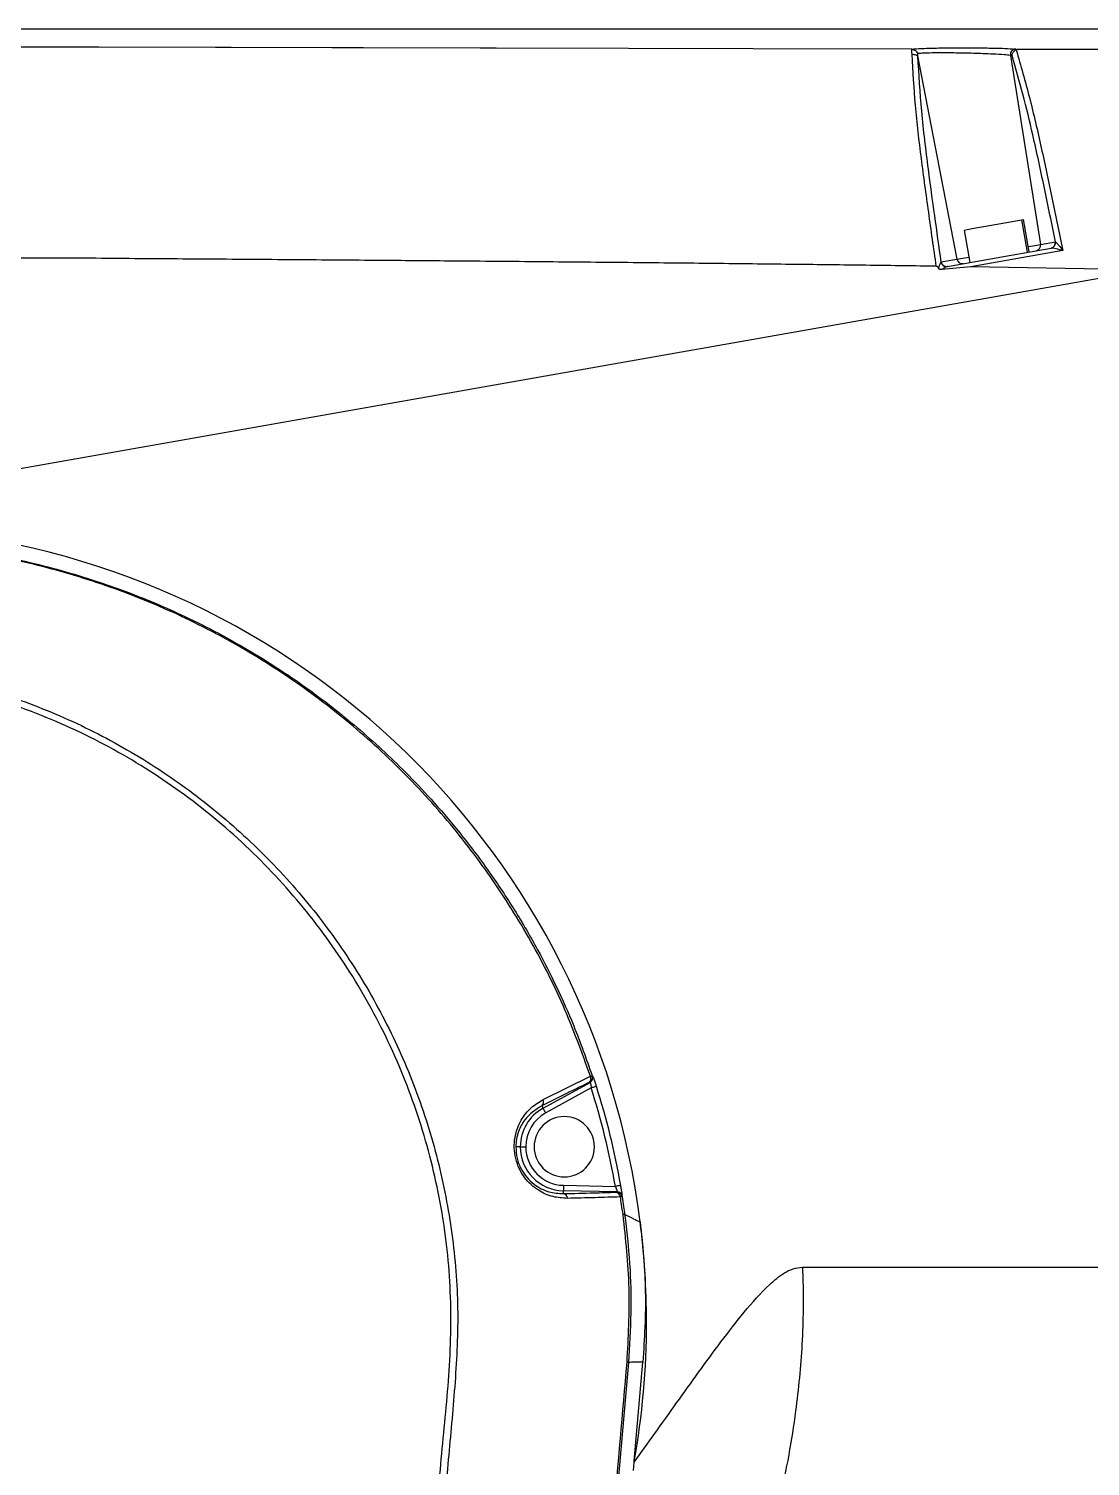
# Model space of a CAD drawing. Header units: millimetres. Extents: x 126 to 938, y 244 to 707.
# Drawn here: x 771.69 to 776.53, y 334.43 to 340.99 of the extents above; entities that cross this region are included whole.
import ezdxf

# ---------------------------------------------------------------- set-up
doc = ezdxf.new("R2010")
doc.units = ezdxf.units.MM

msp = doc.modelspace()

# ---------------------------------------------------------------- linework, layer by layer
at = {"color": 7, "linetype": 'Continuous', "lineweight": 25}
for p, q in [((771.4803, 340.9901), (780.3803, 340.9901)), ((772.007, 340.9057), (771.4794, 340.9069)), ((774.4234, 340.8999), (772.007, 340.9057)), ((775.7417, 340.866), (775.9213, 339.9387)), ((776.1655, 340.8683), (776.3027, 340.0059)), ((776.1727, 340.8674), (776.1655, 340.8683)), ((776.1894, 340.8971), (776.2007, 340.8957)), ((775.9548, 340.072), (775.9809, 339.9243)), ((776.2175, 340.1183), (776.2256, 340.1197)), ((776.2435, 339.9706), (776.2175, 340.1183)), ((776.2517, 339.972), (776.2256, 340.1197)), ((776.3027, 340.0059), (776.3704, 340.0179)), ((776.4049, 339.978), (775.9851, 339.9043)), ((776.3517, 339.9896), (776.3509, 339.9895)), ((776.795, 339.8901), (768.7105, 338.4646)), ((775.8497, 339.9261), (775.9213, 339.9387)), ((775.9851, 339.9043), (775.8521, 339.8915)), ((776.795, 339.8901), (775.9851, 339.9043)), ((774.0336, 336.1052), (774.25, 336.2114)), ((774.0335, 336.0661), (774.2476, 336.1839)), ((774.2529, 336.1583), (774.0455, 336.0442)), ((774.0272, 336.0774), (774.0335, 336.0661)), ((773.9295, 335.8901), (773.9091, 335.8901)), ((773.9295, 335.8901), (773.9545, 335.8901)), ((774.1259, 335.6764), (774.1262, 335.6893)), ((774.3706, 335.6843), (774.1262, 335.6893)), ((774.1267, 335.7143), (774.3634, 335.7094)), ((775.2166, 335.3401), (780.2111, 335.3401)), ((774.4494, 334.4553), (774.489, 334.9079)), ((774.4458, 334.4134), (774.4507, 334.4683))]:
    msp.add_line(p, q, dxfattribs=at)
at = {"color": 7, "linetype": 'Continuous', "lineweight": 25, "flags": 128}
for points in [[(774.4234, 340.8999), (773.0702, 340.9031), (772.007, 340.9057)], [(775.714, 340.8968), (774.9913, 340.8986), (774.4234, 340.8999)], [(775.9548, 340.072), (775.9549, 340.072), (775.9675, 340.0742), (775.9987, 340.0797), (776.0439, 340.0877), (776.0961, 340.0969), (776.1475, 340.1059), (776.1901, 340.1135), (776.2175, 340.1183)], [(776.2474, 339.9962), (776.2761, 340.0013), (776.3027, 340.0059)], [(775.8777, 339.9061), (776.1427, 339.9528), (776.3509, 339.9895)], [(775.9213, 339.9387), (775.9479, 339.9434), (775.9766, 339.9484)], [(774.2767, 336.1659), (774.2761, 336.1657), (774.2746, 336.1652), (774.2724, 336.1645), (774.2694, 336.1635), (774.2658, 336.1624), (774.2618, 336.1611), (774.2574, 336.1598), (774.2529, 336.1583)], [(774.0455, 336.0442), (774.0432, 336.0484), (774.041, 336.0524), (774.0389, 336.0561), (774.0371, 336.0594), (774.0356, 336.0621), (774.0345, 336.0642), (774.0338, 336.0655), (774.0335, 336.0661)], [(774.1267, 335.7143), (774.1266, 335.7095), (774.1265, 335.7049), (774.1264, 335.7007), (774.1264, 335.6969), (774.1263, 335.6938), (774.1263, 335.6915), (774.1262, 335.6899), (774.1262, 335.6893)], [(774.388, 335.7138), (774.3873, 335.7137), (774.3858, 335.7134), (774.3835, 335.713), (774.3804, 335.7125), (774.3768, 335.7118), (774.3726, 335.7111), (774.3681, 335.7103), (774.3634, 335.7094)], [(774.4229, 334.9064), (774.2863, 333.3459), (774.179, 332.1198)]]:
    msp.add_lwpolyline(points, dxfattribs=at)
at = {"color": 7, "linetype": 'Continuous', "lineweight": 25}
for centre, radius, start, end in [((776.1902, 340.8722), 0.025, 91.86186, 188.76813), ((776.2785, 340.0017), 0.0246, 280.9836, 10.00268), ((776.3462, 340.0136), 0.0246, 280.98765, 9.99862), ((776.3465, 340.0141), 0.025, 281.90804, 8.85812), ((775.8731, 339.9308), 0.0253, 191.89893, 277.22024), ((775.8739, 339.9303), 0.0246, 189.99895, 279.01214), ((775.9455, 339.943), 0.0246, 189.99338, 279.01368), ((770.8803, 335.0901), 3.6252, 7.2439, 84.25952), ((774.2291, 336.2019), 0.023, 304.68218, 24.495), ((774.2338, 336.2064), 0.025, 298.89744, 18.35051), ((774.2355, 336.2058), 0.025, 298.91309, 18.32513), ((770.8808, 335.0902), 3.5372, 10.0821, 17.57513), ((770.8803, 335.0901), 3.5627, 10.08275, 17.57464), ((774.0137, 336.0951), 0.0223, 307.35198, 26.75259), ((774.1303, 335.8901), 0.2008, 118.82809, 180.00048), ((774.1303, 335.8901), 0.1759, 118.8287, 179.99978), ((774.1303, 335.8901), 0.1375, 360, 180), ((774.1303, 335.8901), 0.2008, 180.00004, 268.82867), ((774.1303, 335.8901), 0.1759, 180.00033, 268.82827), ((774.1303, 335.8901), 0.1375, 180, 0), ((774.3629, 335.6597), 0.0232, 3.54556, 83.38271), ((774.3688, 335.6581), 0.025, 9.31421, 88.75399), ((774.37, 335.6593), 0.025, 9.32267, 88.7587), ((774.1221, 335.6545), 0.0223, 0.78337, 80.10115), ((774.8691, 332.1997), 3.4139, 97.80249, 97.92695), ((770.8808, 335.0902), 3.6247, 359.99934, 7.24405), ((770.8804, 335.0901), 3.6251, 349.91448, 0.00013), ((774.3963, 334.6741), 0.2339, 83.47658, 85.05476)]:
    msp.add_arc(centre, radius, start, end, dxfattribs=at)
for points, knots in [([(775.714, 340.8968), (775.7215, 340.8976), (775.7445, 340.8999), (775.7919, 340.9013), (775.8622, 340.903), (775.9479, 340.9035), (776.0343, 340.9031), (776.1065, 340.9015), (776.1562, 340.9), (776.181, 340.8978), (776.1894, 340.8971)], [0, 0, 0, 0, 0.047919, 0.145483, 0.298664, 0.49156, 0.686103, 0.843546, 0.946593, 1, 1, 1, 1]), ([(775.716, 340.8968), (775.7156, 340.8968), (775.7149, 340.8968), (775.7143, 340.8968), (775.714, 340.8968)], [0, 0, 0, 0, 0.558957, 1, 1, 1, 1]), ([(775.7165, 340.8735), (775.7164, 340.8779), (775.7161, 340.8856), (775.716, 340.8934), (775.716, 340.8968)], [0, 0, 0, 0, 0.560799, 1, 1, 1, 1]), ([(775.716, 340.8968), (775.7189, 340.8962), (775.7246, 340.8952), (775.7319, 340.8905), (775.7377, 340.8844), (775.74, 340.8794), (775.7411, 340.8769)], [0, 0, 0, 0, 0.259588, 0.515892, 0.756777, 1, 1, 1, 1]), ([(775.7165, 340.8735), (775.7195, 340.8736), (775.7253, 340.8736), (775.7327, 340.8719), (775.7384, 340.8695), (775.7407, 340.8671), (775.7417, 340.866)], [0, 0, 0, 0, 0.325658, 0.638695, 0.843166, 1, 1, 1, 1]), ([(775.8273, 339.9066), (775.8156, 339.9886), (775.7923, 340.1525), (775.759, 340.3973), (775.7304, 340.6374), (775.7211, 340.7962), (775.7165, 340.8735)], [0, 0, 0, 0, 0.255332, 0.510136, 0.761273, 1, 1, 1, 1]), ([(776.1655, 340.8683), (776.1563, 340.8694), (776.1302, 340.8724), (776.0883, 340.8743), (776.0274, 340.8771), (775.9585, 340.8788), (775.8858, 340.8799), (775.8244, 340.8798), (775.778, 340.8794), (775.7511, 340.8776), (775.7411, 340.8769)], [0, 0, 0, 0, 0.065364, 0.185861, 0.295719, 0.496466, 0.671963, 0.809728, 0.929637, 1, 1, 1, 1]), ([(775.7411, 340.8769), (775.7412, 340.8749), (775.7414, 340.8713), (775.7416, 340.8676), (775.7417, 340.866)], [0, 0, 0, 0, 0.559698, 1, 1, 1, 1]), ([(775.7417, 340.866), (775.7467, 340.782), (775.757, 340.6093), (775.796, 340.2959), (775.8284, 340.0667), (775.8483, 339.9256)], [0, 0, 0, 0, 0.266528, 0.548275, 1, 1, 1, 1]), ([(776.1727, 340.8674), (776.1731, 340.8706), (776.1737, 340.8761), (776.1779, 340.8837), (776.1836, 340.8901), (776.189, 340.8928), (776.1916, 340.8941)], [0, 0, 0, 0, 0.271473, 0.477152, 0.750988, 1, 1, 1, 1]), ([(776.3712, 340.0179), (776.3544, 340.0997), (776.321, 340.2627), (776.2727, 340.4875), (776.2245, 340.6893), (776.1897, 340.8089), (776.1727, 340.8674)], [0, 0, 0, 0, 0.2870322, 0.5718316, 0.7904241, 1, 1, 1, 1]), ([(776.2007, 340.8957), (776.1991, 340.8956), (776.196, 340.8955), (776.1931, 340.8945), (776.1916, 340.8941)], [0, 0, 0, 0, 0.513343, 1, 1, 1, 1]), ([(776.1916, 340.894), (776.2124, 340.8217), (776.255, 340.6737), (776.3071, 340.4458), (776.3565, 340.2126), (776.3888, 340.0562), (776.4049, 339.978)], [0, 0, 0, 0, 0.239858, 0.490923, 0.745341, 1, 1, 1, 1]), ([(776.6543, 340.895), (776.6119, 340.8949), (776.5272, 340.8949), (776.376, 340.8952), (776.2672, 340.8955), (776.2007, 340.8957)], [0, 0, 0, 0, 0.2804513, 0.5603774, 1, 1, 1, 1]), ([(776.3704, 340.0179), (776.3706, 340.0179), (776.3708, 340.0179), (776.3711, 340.0179), (776.3712, 340.0179)], [0, 0, 0, 0, 0.556615, 1, 1, 1, 1]), ([(776.3712, 340.0179), (776.372, 340.0172), (776.374, 340.0155), (776.3786, 340.0103), (776.3892, 339.9979), (776.3984, 339.9862), (776.4049, 339.978)], [0, 0, 0, 0, 0.058832, 0.150611, 0.396107, 1, 1, 1, 1]), ([(775.8273, 339.9066), (775.727, 339.908), (775.5191, 339.9108), (775.1963, 339.9148), (774.8517, 339.9187), (774.4853, 339.9225), (774.0971, 339.9262), (773.7127, 339.9296), (773.3285, 339.9327), (772.9428, 339.9357), (772.5449, 339.9388), (772.1407, 339.941), (771.7447, 339.946), (771.4793, 339.9421), (771.3494, 339.9401)], [0, 0, 0, 0, 0.067217, 0.139304, 0.21626, 0.298086, 0.384782, 0.476348, 0.555603, 0.642178, 0.734728, 0.822185, 0.912968, 1, 1, 1, 1]), ([(776.4049, 339.978), (776.3945, 339.9808), (776.3798, 339.9848), (776.3631, 339.9882), (776.3558, 339.9894), (776.3529, 339.9895), (776.3517, 339.9896)], [0, 0, 0, 0, 0.591282, 0.838733, 0.934518, 1, 1, 1, 1]), ([(775.8379, 339.8966), (775.8363, 339.8993), (775.8341, 339.9028), (775.8304, 339.9057), (775.8286, 339.9065), (775.8278, 339.9065), (775.8273, 339.9066)], [0, 0, 0, 0, 0.6179242, 0.8303396, 0.9188238, 1, 1, 1, 1]), ([(775.8379, 339.8966), (775.8399, 339.9025), (775.8427, 339.9107), (775.8462, 339.9203), (775.8477, 339.9241), (775.8483, 339.9256)], [0, 0, 0, 0, 0.605419, 0.842849, 1, 1, 1, 1]), ([(775.8521, 339.8915), (775.8505, 339.8913), (775.8476, 339.8911), (775.8434, 339.8918), (775.84, 339.8936), (775.8386, 339.8956), (775.8379, 339.8966)], [0, 0, 0, 0, 0.29936, 0.551482, 0.776154, 1, 1, 1, 1]), ([(775.8483, 339.9256), (775.8486, 339.9257), (775.849, 339.9259), (775.8495, 339.926), (775.8497, 339.9261)], [0, 0, 0, 0, 0.566371, 1, 1, 1, 1]), ([(775.8763, 339.9057), (775.8749, 339.905), (775.8714, 339.9035), (775.8634, 339.8987), (775.8568, 339.8945), (775.8521, 339.8915)], [0, 0, 0, 0, 0.166538, 0.404071, 1, 1, 1, 1]), ([(775.8777, 339.9061), (775.8774, 339.906), (775.877, 339.9059), (775.8765, 339.9057), (775.8763, 339.9057)], [0, 0, 0, 0, 0.558201, 1, 1, 1, 1]), ([(774.25, 336.2114), (774.2104, 336.32), (774.1308, 336.5379), (773.972, 336.8478), (773.7861, 337.1414), (773.5722, 337.4151), (773.3325, 337.6671), (773.0692, 337.8946), (772.7855, 338.0951), (772.4833, 338.2672), (772.1655, 338.4093), (771.8355, 338.5189), (771.4966, 338.5983), (771.2661, 338.6228), (771.1504, 338.6351)], [0, 0, 0, 0, 0.083135, 0.166911, 0.250069, 0.333011, 0.416548, 0.500086, 0.583049, 0.666253, 0.750076, 0.833248, 0.916299, 1, 1, 1, 1]), ([(771.1507, 338.6391), (771.2174, 338.6329), (771.3472, 338.6209), (771.5349, 338.5902), (771.7102, 338.5528), (771.8731, 338.5094), (772.0235, 338.462), (772.1541, 338.4145), (772.2782, 338.3643), (772.408, 338.3062), (772.5583, 338.2308), (772.7116, 338.1439), (772.8521, 338.0548), (772.969, 337.9732), (773.0784, 337.8908), (773.1864, 337.8028), (773.2984, 337.7035), (773.411, 337.5948), (773.5279, 337.4714), (773.6302, 337.3518), (773.7178, 337.2402), (773.8053, 337.1207), (773.9051, 336.9702), (774.0065, 336.7958), (774.0962, 336.6194), (774.1816, 336.4285), (774.2306, 336.2903), (774.2575, 336.2142)], [0, 0, 0, 0, 0.048085, 0.093588, 0.13651, 0.176852, 0.214611, 0.249788, 0.276657, 0.310711, 0.35195, 0.397371, 0.437264, 0.471396, 0.499765, 0.535611, 0.571456, 0.607301, 0.647979, 0.693489, 0.720342, 0.74986, 0.799906, 0.849951, 0.894688, 0.942054, 1, 1, 1, 1]), ([(772.3703, 329.0224), (772.4562, 329.1373), (772.6276, 329.3669), (772.8539, 329.7313), (773.0408, 330.1166), (773.1777, 330.5226), (773.262, 330.9432), (773.2974, 331.3698), (773.3916, 332.4326), (773.4853, 333.4804), (773.5722, 334.5134), (773.6124, 334.8928), (773.6168, 335.2774), (773.5678, 335.6606), (773.4699, 336.0355), (773.3243, 336.3946), (773.1331, 336.7315), (772.8998, 337.0414), (772.6289, 337.3182), (772.3241, 337.5574), (771.9909, 337.7556), (771.6348, 337.9072), (771.2618, 338.0153), (771.0059, 338.0453), (770.8776, 338.0603)], [0, 0, 0, 0, 0.040049, 0.080022, 0.119662, 0.15941, 0.199404, 0.239163, 0.278913, 0.497538, 0.533029, 0.56852, 0.604113, 0.64022, 0.676108, 0.712057, 0.74817, 0.784014, 0.820127, 0.856075, 0.891961, 0.928112, 0.963965, 1, 1, 1, 1]), ([(770.8803, 338.0948), (770.9939, 338.0815), (771.2203, 338.0549), (771.5517, 337.9665), (771.8714, 337.8442), (772.1748, 337.6856), (772.4584, 337.4939), (772.7185, 337.2715), (772.9517, 337.0212), (773.1553, 336.7462), (773.3269, 336.4501), (773.4635, 336.1364), (773.564, 335.8091), (773.6263, 335.4731), (773.6511, 335.133), (773.6325, 334.796), (773.6005, 334.4631), (773.5176, 333.4973), (773.4315, 332.4961), (773.3368, 331.4596), (773.3052, 331.0179), (773.2339, 330.5777), (773.1019, 330.1488), (772.911, 329.7414), (772.673, 329.3584), (772.4899, 329.12), (772.3985, 329.0009)], [0, 0, 0, 0, 0.031708, 0.0632, 0.094889, 0.126548, 0.158007, 0.189678, 0.221312, 0.252768, 0.284449, 0.316077, 0.347541, 0.379248, 0.41076, 0.441917, 0.472769, 0.503619, 0.710934, 0.751657, 0.7925, 0.833821, 0.875118, 0.916614, 0.958341, 1, 1, 1, 1]), ([(774.25, 336.2114), (774.2518, 336.2122), (774.2543, 336.2132), (774.2568, 336.214), (774.2575, 336.2142)], [0, 0, 0, 0, 0.711496, 1, 1, 1, 1]), ([(774.2575, 336.2142), (774.2579, 336.2141), (774.2584, 336.2139), (774.259, 336.2138), (774.2592, 336.2137)], [0, 0, 0, 0, 0.560841, 1, 1, 1, 1]), ([(774.2767, 336.1659), (774.2747, 336.1723), (774.2707, 336.1845), (774.2653, 336.1993), (774.2619, 336.2091), (774.2598, 336.2127), (774.2592, 336.2137)], [0, 0, 0, 0, 0.395923, 0.756511, 0.931617, 1, 1, 1, 1]), ([(774.2422, 336.1829), (774.2032, 336.164), (774.1315, 336.1291), (774.0599, 336.0936), (774.0272, 336.0774)], [0, 0, 0, 0, 0.5426678, 1, 1, 1, 1]), ([(774.2459, 336.1845), (774.2454, 336.1843), (774.2442, 336.1839), (774.243, 336.1833), (774.2422, 336.1829)], [0, 0, 0, 0, 0.349288, 1, 1, 1, 1]), ([(774.2476, 336.1839), (774.2473, 336.184), (774.2467, 336.1842), (774.2461, 336.1844), (774.2459, 336.1845)], [0, 0, 0, 0, 0.559454, 1, 1, 1, 1]), ([(774.2476, 336.1839), (774.2477, 336.1838), (774.2482, 336.1832), (774.2486, 336.1817), (774.2493, 336.1794), (774.2503, 336.175), (774.2516, 336.1679), (774.2524, 336.1618), (774.2529, 336.1583)], [0, 0, 0, 0, 0.024077, 0.082449, 0.17563, 0.30156, 0.593057, 1, 1, 1, 1]), ([(774.1444, 335.6548), (774.1222, 335.6561), (774.0757, 335.6589), (774.0066, 335.6903), (773.9555, 335.737), (773.9238, 335.7889), (773.9071, 335.8354), (773.9005, 335.8844), (773.9047, 335.9451), (773.9285, 336.0102), (773.975, 336.0698), (774.0147, 336.0937), (774.0336, 336.1052)], [0, 0, 0, 0, 0.103326, 0.217162, 0.348202, 0.422241, 0.50026, 0.578383, 0.652778, 0.783827, 0.8971, 1, 1, 1, 1]), ([(774.0272, 336.0774), (773.9987, 336.0581), (773.9533, 336.0275), (773.923, 335.9675), (773.9112, 335.9254), (773.9098, 335.9018), (773.9091, 335.8901)], [0, 0, 0, 0, 0.4360794, 0.6947219, 0.84879, 1, 1, 1, 1]), ([(773.9091, 335.8901), (773.9102, 335.8725), (773.9124, 335.8374), (773.9311, 335.79), (773.9582, 335.7497), (773.999, 335.7113), (774.0563, 335.681), (774.1037, 335.6778), (774.1259, 335.6764)], [0, 0, 0, 0, 0.1550499, 0.3106708, 0.4441976, 0.582203, 0.8045528, 1, 1, 1, 1]), ([(774.1259, 335.6764), (774.1725, 335.6774), (774.2524, 335.6791), (774.3322, 335.6817), (774.3656, 335.6827)], [0, 0, 0, 0, 0.582447, 1, 1, 1, 1]), ([(774.3634, 335.7094), (774.3646, 335.7061), (774.3667, 335.7003), (774.3688, 335.6934), (774.37, 335.6891), (774.3704, 335.6868), (774.3708, 335.6852), (774.3706, 335.6845), (774.3706, 335.6843)], [0, 0, 0, 0, 0.407265, 0.698851, 0.824601, 0.917639, 0.975896, 1, 1, 1, 1]), ([(774.3656, 335.6827), (774.3666, 335.6827), (774.3678, 335.6827), (774.3691, 335.683), (774.3693, 335.6831)], [0, 0, 0, 0, 0.771134, 1, 1, 1, 1]), ([(774.3693, 335.6831), (774.3696, 335.6833), (774.37, 335.6837), (774.3704, 335.6841), (774.3706, 335.6843)], [0, 0, 0, 0, 0.5603414, 1, 1, 1, 1]), ([(774.3947, 335.6634), (774.3947, 335.6648), (774.3948, 335.67), (774.3932, 335.6806), (774.3911, 335.696), (774.3891, 335.7076), (774.388, 335.7138)], [0, 0, 0, 0, 0.086805, 0.305875, 0.626715, 1, 1, 1, 1]), ([(774.386, 335.6611), (774.3475, 335.66), (774.2669, 335.6575), (774.1864, 335.6557), (774.1444, 335.6548)], [0, 0, 0, 0, 0.478705, 1, 1, 1, 1]), ([(774.3935, 335.6621), (774.3928, 335.662), (774.3903, 335.6615), (774.3878, 335.6613), (774.386, 335.6611)], [0, 0, 0, 0, 0.2865994, 1, 1, 1, 1]), ([(774.3983, 335.581), (774.3961, 335.596), (774.3922, 335.6227), (774.3879, 335.6494), (774.386, 335.6611)], [0, 0, 0, 0, 0.56043, 1, 1, 1, 1]), ([(774.3947, 335.6634), (774.3945, 335.6631), (774.3941, 335.6627), (774.3937, 335.6623), (774.3935, 335.6621)], [0, 0, 0, 0, 0.5599408, 1, 1, 1, 1]), ([(774.3935, 335.6621), (774.3959, 335.6472), (774.4001, 335.6205), (774.4039, 335.5938), (774.4056, 335.582)], [0, 0, 0, 0, 0.559559, 1, 1, 1, 1]), ([(774.4164, 334.9071), (774.4227, 335.02), (774.4352, 335.2451), (774.4106, 335.4692), (774.3983, 335.581)], [0, 0, 0, 0, 0.501383, 1, 1, 1, 1]), ([(774.4056, 335.582), (774.4143, 335.5072), (774.4317, 335.3578), (774.4369, 335.1317), (774.4275, 334.9816), (774.4229, 334.9064)], [0, 0, 0, 0, 0.3336459, 0.6663248, 1, 1, 1, 1]), ([(774.4056, 335.582), (774.4188, 335.5752), (774.4422, 335.5631), (774.4661, 335.552), (774.4765, 335.5472)], [0, 0, 0, 0, 0.565561, 1, 1, 1, 1]), ([(774.4765, 335.5472), (774.4872, 335.4408), (774.5085, 335.2281), (774.4955, 335.0147), (774.489, 334.9079)], [0, 0, 0, 0, 0.499999, 1, 1, 1, 1]), ([(774.4492, 334.4519), (774.4805, 334.4952), (774.5787, 334.6314), (774.7419, 334.8622), (774.9124, 335.0923), (775.044, 335.2443), (775.1213, 335.3085), (775.1731, 335.3355), (775.2021, 335.3386), (775.2166, 335.3401)], [0, 0, 0, 0, 0.134319, 0.422883, 0.711386, 0.855393, 0.927298, 0.963596, 1, 1, 1, 1]), ([(775.2166, 335.3401), (775.2178, 335.3095), (775.2203, 335.2464), (775.2202, 335.1293), (775.2137, 334.941), (775.186, 334.651), (775.1336, 334.3643), (775.0745, 334.1287), (775.0433, 334.0256), (775.0276, 333.9739)], [0, 0, 0, 0, 0.066312, 0.136659, 0.253369, 0.474232, 0.76676, 0.883119, 1, 1, 1, 1]), ([(774.1746, 332.1197), (774.1889, 332.2844), (774.2294, 332.749), (774.3101, 333.6781), (774.3763, 334.4425), (774.4164, 334.9071)], [0, 0, 0, 0, 0.177278, 0.5, 1, 1, 1, 1]), ([(774.489, 334.9079), (774.4815, 334.9078), (774.4692, 334.9075), (774.452, 334.9072), (774.4374, 334.9068), (774.4277, 334.9066), (774.4229, 334.9064)], [0, 0, 0, 0, 0.339907, 0.559916, 0.779977, 1, 1, 1, 1])]:
    msp.add_open_spline(points, degree=3, knots=knots, dxfattribs=at)

doc.saveas('drawing.dxf')
